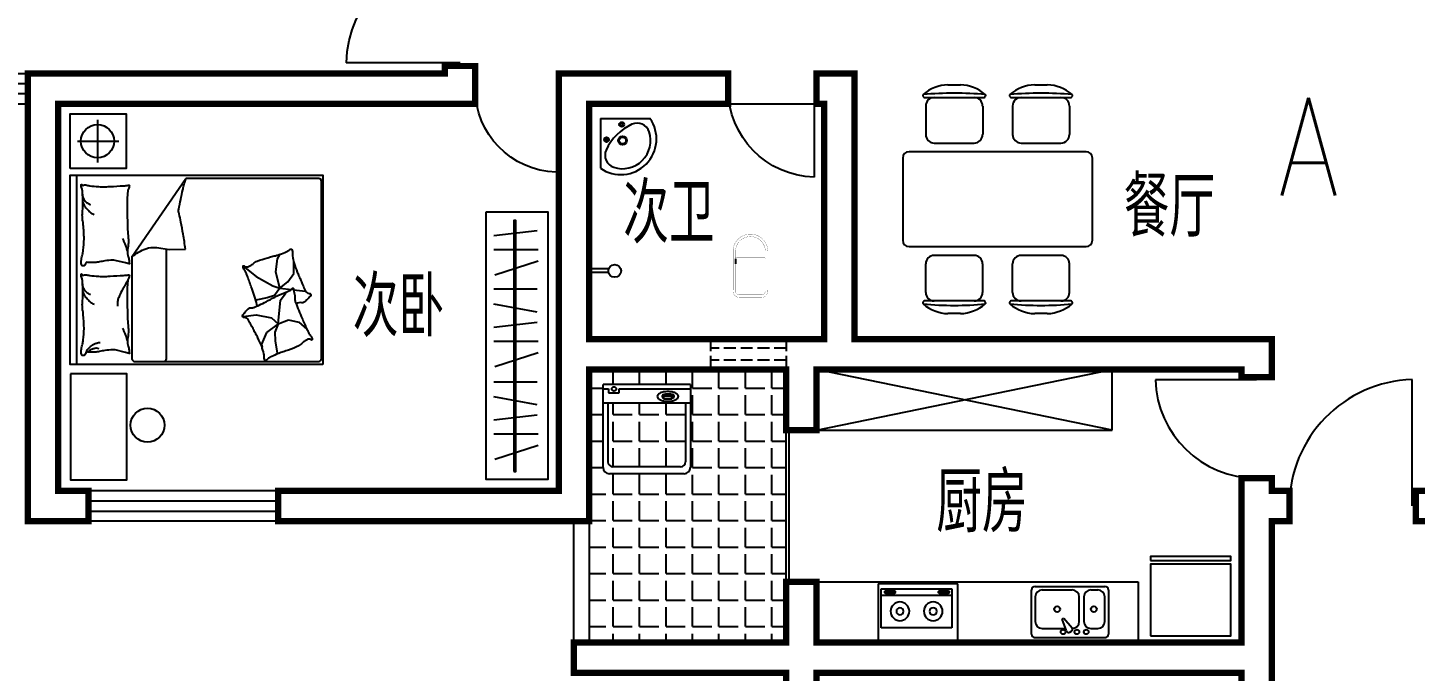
# Model space of a CAD drawing. Header units: millimetres. Extents: x 643 to 40043, y 348 to 31548.
# Drawn here: x 7823 to 18798, y 16540 to 21630 of the extents above; entities that cross this region are included whole.
import ezdxf
from ezdxf.enums import TextEntityAlignment as Align

# ---------------------------------------------------------------- set-up
doc = ezdxf.new("R2010")
doc.units = ezdxf.units.MM
doc.linetypes.add('DASH', pattern=[0.35, 0.25, -0.1])
for name, color, linetype in [('GROUND', 2, 'Continuous'), ('PUB_TEXT', 7, 'Continuous'), ('PUB_WALL', 255, 'Continuous'), ('PUB_WINDW', 7, 'Continuous'), ('TOTHER', 7, 'Continuous'), ('WALL', 255, 'Continuous'), ('WINDOW', 2, 'Continuous')]:
    doc.layers.add(name, color=color, linetype=linetype)
doc.styles.add('_HZDX', font='txt.shx', dxfattribs={"width": 0.8, "bigfont": 'HZDX.shx'})
doc.styles.add('DIM_FONT', font='SIMPLEX', dxfattribs={"width": 0.8})
doc.styles.add('SIMPLEX', font='SIMPLEX.SHX')
doc.styles.get("Standard").update_dxf_attribs({"font": 'arial.ttf'})

# ---------------------------------------------------------------- blocks, each defined once
blk = doc.blocks.new('M_A2ZXL')
blk.add_line((-0.472, 0), (-0.472, -1))
blk.add_arc((-0.5, 0), 1, 271.6231, 0)
blk = doc.blocks.new('M_B0OPK')
for p, q in [((-0.5, 0.5), (0.5, 0.5)), ((0.5, 0.1667), (-0.5, 0.1667)), ((0.5, -0.1667), (-0.5, -0.1667)), ((-0.5, -0.5), (0.5, -0.5))]:
    blk.add_line(p, q)
blk = doc.blocks.new('M_C54TQD')
for p, q in [((0, -52), (1500, -52)), ((26, -509), (26, -1968)), ((853, -489), (46, -489)), ((853, -489), (1472, -916)), ((46, -761), (915, -761)), ((1472, -1968), (1472, -916)), ((381, -1368), (395, -1471)), ((778, -1368), (698, -1472)), ((161, -1514), (137, -1518)), ((255, -1552), (161, -1514)), ((395, -1471), (369, -1593)), ((528, -1559), (509, -1470)), ((698, -1472), (623, -1603)), ((90, -1638), (87, -1645)), ((188, -1621), (90, -1638)), ((257, -1618), (188, -1621)), ((324, -1645), (255, -1552)), ((324, -1645), (257, -1618)), ((369, -1593), (324, -1645)), ((324, -1645), (510, -1664)), ((324, -1645), (355, -1728)), ((548, -1617), (528, -1559)), ((605, -1658), (548, -1617)), ((623, -1603), (605, -1658)), ((605, -1658), (734, -1626)), ((734, -1626), (837, -1640)), ((837, -1640), (873, -1660)), ((355, -1728), (335, -1810)), ((510, -1664), (560, -1700)), ((560, -1700), (572, -1709)), ((605, -1658), (594, -1752)), ((605, -1658), (655, -1721)), ((655, -1721), (720, -1769)), ((335, -1810), (281, -1873)), ((592, -1767), (580, -1861)), ((720, -1769), (813, -1769)), ((46, -1988), (1452, -1988))]:
    blk.add_line(p, q)
blk.add_lwpolyline([(0, -2000), (0, 0), (1500, 0), (1500, -2000)], close=True)
for points in [[(101, -127, -0.263368), (73, -108, -0.494818), (82, -89, -0.049225), (100, -88, -0.036831), (124, -89, -0.031893), (161, -97, 0.035782), (195, -104, 0.032941), (285, -110, 0.026564), (396, -104, 0.017905), (434, -99, -0.033397), (454, -97, -0.03204), (491, -97, 0.018442), (555, -101, 0.010837), (620, -100, 0.014624), (668, -97, 0.111249), (691, -89, -0.153708), (708, -86, -0.076444), (715, -87, -0.215512), (717, -89, -0.585858), (714, -92, 0.363489), (709, -95, 0.191716), (709, -106, -0.129675), (711, -123, -0.01735), (708, -140, 0.019326), (706, -155, 0.018818), (699, -223, 0.021828), (698, -283, 0.006204), (700, -316, 0.001963), (706, -423, 0.028341), (710, -459, -0.117014), (709, -468, -0.36606), (708, -469, -0.03973), (694, -466, -0.048309), (681, -461, 0.062981), (670, -457, 0.04058), (647, -454, 0.014345), (580, -451, 0.005484), (454, -452, 0.007153), (358, -455, 0.008762), (316, -458, -0.008153), (270, -461, -0.06251), (213, -456, 0.078669), (167, -454, 0.047825), (145, -459, -0.034494), (114, -466, -0.023571), (89, -469, -0.510228), (88, -468), (95, -438), (116, -356, 0.073041), (118, -336, 0.023305), (112, -275, 0.018299), (108, -252, -0.01097), (101, -214, -0.042281), (98, -180, -0.027201), (101, -126)], [(575, -101, 0.027842), (551, -111, 0.048685), (539, -119, 0.023666), (511, -144, 0.031223), (492, -164, 0.046801), (486, -172, 0.023191), (478, -189)], [(657, -95, 0.088153), (622, -98, 0.088153), (591, -114, 0.077547), (569, -135, 0.077547), (555, -162)], [(810, -127, -0.263368), (782, -108, -0.494818), (791, -89, -0.049225), (809, -88, -0.036831), (833, -89, -0.031893), (871, -97, 0.035782), (905, -104, 0.032941), (994, -110, 0.026564), (1106, -104, 0.017905), (1143, -99, -0.033397), (1163, -97, -0.03204), (1200, -97, 0.018442), (1265, -101, 0.010837), (1329, -100, 0.014624), (1377, -97, 0.111249), (1400, -89, -0.153708), (1417, -86, -0.076444), (1424, -87, -0.215512), (1426, -89, -0.585858), (1423, -92, 0.363489), (1419, -95, 0.191716), (1419, -106, -0.129675), (1421, -123, -0.01735), (1418, -140, 0.019326), (1415, -155, 0.018818), (1408, -223, 0.021828), (1407, -283, 0.006204), (1409, -316, 0.001963), (1415, -423, 0.028341), (1419, -459, -0.117014), (1419, -468, -0.36606), (1417, -469, -0.03973), (1404, -466, -0.048309), (1390, -461, 0.062981), (1379, -457, 0.04058), (1356, -454, 0.014345), (1289, -451, 0.005484), (1164, -452, 0.007153), (1067, -455, 0.008762), (1025, -458, -0.008153), (979, -461, -0.06251), (922, -456, 0.078669), (877, -454, 0.047825), (854, -459, -0.034494), (823, -466, -0.023571), (798, -469, -0.510228), (797, -468), (805, -438), (825, -356, 0.073041), (827, -336, 0.023305), (821, -275, 0.018299), (817, -252, -0.01097), (810, -214, -0.042281), (807, -180, -0.027201), (810, -126)], [(1284, -101, 0.027842), (1260, -111, 0.048685), (1248, -119, 0.023666), (1220, -144, 0.031223), (1201, -164, 0.046801), (1196, -172, 0.023191), (1188, -189)], [(1366, -95, 0.088153), (1332, -98, 0.088153), (1300, -114, 0.077547), (1279, -135, 0.077547), (1265, -162)], [(99, -143, -0.05369), (114, -156, -0.070312), (122, -168, -0.015448), (125, -177, -0.013244), (129, -187, -0.082127), (132, -205, -0.064164), (129, -228)], [(101, -127, -0.077379), (136, -152, -0.077379), (161, -187, -0.047525), (171, -211, -0.047525), (176, -238)], [(191, -454, 0.009729), (219, -445, 0.009729), (246, -435, 0.007971), (267, -426, 0.007971), (289, -416)], [(661, -455, 0.016108), (622, -429, 0.024599), (595, -414, 0.009477), (546, -391, 0.015937), (516, -378, 0.072521), (500, -375, 0.033339), (463, -375)], [(901, -454, 0.009729), (928, -445, 0.009729), (955, -435, 0.007971), (977, -426, 0.007971), (998, -416)], [(853, -489, -0.085272), (917, -599, -0.124044), (926, -686), (912, -782), (914, -912)], [(914, -912, 0.007867), (1032, -894, 0.009508), (1128, -876, 0.006616), (1193, -862, -0.023828), (1212, -858, -0.080713), (1230, -859, -0.009591), (1383, -891, -0.013133), (1416, -899, -0.007859), (1472, -916)], [(464, -1480, 0.025626), (476, -1478, 0.0108), (605, -1436, 0.00456), (692, -1405, 0.01125), (727, -1391, 0.069394), (746, -1380, -0.079756), (763, -1371, -0.106399), (778, -1368, -0.328642), (782, -1372, -0.299547), (779, -1378, 0.189917), (774, -1387, 0.033518), (773, -1397, 0.075627), (773, -1402, 0.053489), (776, -1410, 0.017838), (788, -1432, 0.038394), (805, -1456, -0.059529), (816, -1472, -0.035943), (826, -1498, -0.011245), (852, -1585, -0.006203), (862, -1624, 0.010783), (868, -1647, 0.019485), (873, -1660, 0.005062), (892, -1710, 0.101392), (909, -1736, -0.223768), (914, -1749, -0.25558), (911, -1754, -0.081563), (895, -1759, -0.071805), (878, -1759, 0.069985), (861, -1759, 0.03546), (801, -1772, 0.029432), (732, -1797, 0.001554), (699, -1811, -0.00152), (665, -1826, -0.004735), (629, -1840, 0.00382), (586, -1859, 0.296001), (564, -1891, -0.649774), (542, -1900, -0.02319), (538, -1895, 0.0288), (534, -1892, 0.005727), (527, -1886, -0.004358), (519, -1878, -0.027528), (502, -1861, -0.046214), (493, -1850, -0.194121), (490, -1833, 0.133719), (489, -1809, 0.005779), (482, -1787, 0.008882)]]:
    blk.add_lwpolyline(points, format="xyb")
blk.add_lwpolyline([(58, -1583, 0.101392), (40, -1559, -0.223768), (34, -1546, -0.25558), (36, -1541, -0.081563), (52, -1535, -0.071805), (69, -1534, 0.069985), (86, -1532, 0.03546), (145, -1515, 0.029432), (211, -1485, 0.001554), (244, -1468, -0.00152), (276, -1451, -0.004735), (311, -1433, 0.00382), (353, -1412, 0.296001), (372, -1378, -0.649774), (393, -1367, -0.02319), (398, -1372, 0.0288), (402, -1375, 0.005727), (409, -1380, -0.004358), (418, -1387, -0.027528), (436, -1403, -0.046214), (445, -1414, -0.194121), (450, -1430, 0.133719), (453, -1454, 0.011505), (471, -1496, 0.008882), (497, -1550, 0.012426), (535, -1618, -0.033612), (547, -1644), (570, -1701), (588, -1744, 0.224341), (603, -1757, -0.722772), (603, -1766, -0.103513), (599, -1767, 0.053465), (592, -1767, 0.030109), (569, -1772, -0.031436), (547, -1776, -0.05324), (532, -1776, 0.05518), (517, -1777, 0.056271), (492, -1783, 0.0108), (366, -1835, 0.00456), (281, -1873, 0.01125), (247, -1889, 0.069394), (229, -1902, -0.079756), (213, -1912, -0.106399), (199, -1915, -0.328642), (195, -1912, -0.299547), (196, -1906, 0.189917), (201, -1896, 0.033518), (202, -1886, 0.075627), (201, -1882, 0.053489), (197, -1874, 0.017838), (184, -1853, 0.038394), (165, -1830, -0.059529), (153, -1815, -0.035943), (140, -1790, -0.011245), (108, -1705, -0.006203), (95, -1667, 0.010783), (87, -1645, 0.019485), (82, -1632, 0.005062)], format="xyb", close=True)
for centre, start, end in [((46, -509), 90, 180), ((46, -741), 180, 270), ((46, -1968), 180, 270), ((1452, -1968), 270, 0)]:
    blk.add_arc(centre, 20, start, end)
at = {"style": 'DIM_FONT', "width": 0.8, "flags": 9}
for tag in ['XSIZE', 'YSIZE']:
    blk.add_attdef(tag, (0, 0), '', height=0.5, dxfattribs=at)
blk = doc.blocks.new('M_A13ZTG')
for p, q in [((-0.5018, 0.2083), (0.4982, 0.2083)), ((-0.5018, 0.2083), (-0.5018, 0.1896)), ((-0.5018, 0.1896), (0.4982, 0.1896)), ((0.4982, 0.2083), (0.4982, 0.1896))]:
    blk.add_line(p, q)
blk = doc.blocks.new('M_E20')
for p, q in [((345, 0), (-345, 0)), ((-302, -36), (-345, -36)), ((-302, -35), (-302, -66)), ((-302, -66), (-219, -66)), ((-219, -66), (-219, -35)), ((345, -36), (-219, -36)), ((123, -87), (123, -99)), ((133, -96), (133, -113)), ((198, -96), (133, -96)), ((198, -113), (198, -96)), ((215, -88), (215, -99)), ((-307, -144), (-307, -611)), ((133, -113), (198, -113)), ((307, -144), (307, -611)), ((267, -651), (-267, -651))]:
    blk.add_line(p, q)
blk.add_lwpolyline([(83, -94, 0.185158), (88, -107, 0.102042), (108, -122, 0.060862), (133, -130, 0.047173), (166, -133, 0.047173), (200, -130, 0.060862), (225, -122, 0.102042), (245, -107, 0.185158), (250, -94, 0.185158), (245, -82, 0.102042), (225, -67, 0.060862), (200, -59, 0.047173), (166, -56, 0.047173), (133, -59, 0.060862), (108, -67, 0.102042), (88, -82, 0.185158)], format="xyb", close=True)
for points in [[(215, -88, 0.259034), (213, -85, 0.076276), (201, -80, 0.036515), (188, -77, 0.026615), (169, -76, 0.026615), (150, -77, 0.036515), (137, -80, 0.076276), (125, -85, 0.259034), (123, -88, 0.078462), (123, -89, 0.056762)], [(215, -99, 0.259034), (213, -95, 0.076276), (201, -90, 0.036515), (188, -88, 0.026615), (169, -87, 0.026615), (150, -88, 0.036515), (137, -90, 0.076276), (125, -95, 0.259034), (123, -99, 0.259034), (125, -102, 0.056762), (133, -106, 0.036515)], [(198, -108, 0.008736), (201, -107, 0.076276), (213, -102, 0.259034), (215, -99, 0.259034)]]:
    blk.add_lwpolyline(points, format="xyb")
blk.add_circle((-259, -35), 17.5)
for centre, start, end in [((-267, -611), 180, 270), ((267, -611), 270, 0)]:
    blk.add_arc(centre, 40, start, end)
at = {"layer": 'TOTHER', "linetype": 'Continuous'}
for p, q in [((-345, -656), (-345, 0)), ((345, 0), (345, -656)), ((-345, -145), (345, -145)), ((295, -706), (-295, -706))]:
    blk.add_line(p, q, dxfattribs=at)
for centre, start, end in [((-295, -656), 180, 270), ((295, -656), 270, 0)]:
    blk.add_arc(centre, 50, start, end, dxfattribs=at)
at = {"width": 0.8, "flags": 9}
for tag in ['XSIZE', 'YSIZE']:
    blk.add_attdef(tag, (0, 0), '', height=0.5, dxfattribs=at)
blk = doc.blocks.new('M_E19')
for p, q in [((-323, -113), (-323, -456)), ((299, -113), (-323, -113)), ((299, -456), (299, -113)), ((-323, -400), (299, -400)), ((-323, -456), (299, -456)), ((-291, -422), (-291, -434)), ((-216, -432), (-280, -432)), ((-280, -432), (-280, -448)), ((-280, -448), (-216, -448)), ((-216, -448), (-216, -432)), ((-199, -423), (-199, -434)), ((182, -422), (182, -434)), ((193, -432), (193, -448)), ((257, -432), (193, -432)), ((193, -448), (257, -448)), ((257, -448), (257, -432)), ((274, -423), (274, -434))]:
    blk.add_line(p, q)
for points in [[(-199, -423, 0.259034), (-201, -420, 0.076276), (-213, -415, 0.036515), (-226, -412, 0.026615), (-245, -411, 0.026615), (-264, -412, 0.036515), (-277, -415, 0.076276), (-289, -420, 0.259034), (-291, -423, 0.078462), (-291, -424, 0.056762)], [(-199, -434, 0.259034), (-201, -430, 0.076276), (-213, -425, 0.036515), (-226, -423, 0.026615), (-245, -422, 0.026615), (-264, -423, 0.036515), (-277, -425, 0.076276), (-289, -430, 0.259034), (-291, -434, 0.259034), (-289, -437, 0.056762), (-280, -441, 0.036515)], [(-216, -443, 0.008736), (-213, -442, 0.076276), (-201, -437, 0.259034), (-199, -434, 0.259034)], [(274, -423, 0.259034), (272, -420, 0.076276), (260, -415, 0.036515), (247, -412, 0.026615), (228, -411, 0.026615), (209, -412, 0.036515), (196, -415, 0.076276), (184, -420, 0.259034), (182, -423, 0.078462), (182, -424, 0.056762)], [(274, -434, 0.259034), (272, -430, 0.076276), (260, -425, 0.036515), (247, -423, 0.026615), (228, -422, 0.026615), (209, -423, 0.036515), (196, -425, 0.076276), (184, -430, 0.259034), (182, -434, 0.259034), (184, -437, 0.056762), (193, -441, 0.036515)], [(257, -443, 0.008736), (260, -442, 0.076276), (272, -437, 0.259034), (274, -434, 0.259034)]]:
    blk.add_lwpolyline(points, format="xyb")
at = {"layer": 'TOTHER', "linetype": 'Continuous'}
for p, q in [((-350, 0), (350, 0)), ((-350, -500), (-350, 0)), ((350, 0), (350, -500)), ((350, -500), (-350, -500))]:
    blk.add_line(p, q, dxfattribs=at)
for centre, radius in [((-158, -259), 82.5), ((-158, -259), 31.6), ((134, -259), 82.5), ((134, -259), 31.6)]:
    blk.add_circle(centre, radius, dxfattribs=at)
at = {"width": 0.8, "flags": 9}
for tag in ['XSIZE', 'YSIZE']:
    blk.add_attdef(tag, (0, 0), '', height=0.5, dxfattribs=at)
blk = doc.blocks.new('M_E29JIV')
at = {"color": 0, "linetype": 'ByBlock'}
for p, q in [((0, -307), (0, 307)), ((31, 338), (419, 338)), ((82, 245), (82, 40)), ((358, 307), (143, 307)), ((419, -20), (419, 245)), ((450, 307), (450, -307)), ((48, 2), (57, -12)), ((59, 31), (163, 70)), ((173, 53), (87, -18)), ((163, 70), (173, 53)), ((143, -82), (358, -82)), ((82, -184), (82, -245)), ((358, -123), (143, -123)), ((419, -245), (419, -184)), ((419, -338), (31, -338)), ((143, -307), (358, -307))]:
    blk.add_line(p, q, dxfattribs=at)
for centre, radius in [((251, 112), 25.6), ((51, 61), 20.5), ((51, -61), 20.5), ((51, -143), 20.5), ((251, -210), 25.6)]:
    blk.add_circle(centre, radius, dxfattribs=at)
for centre, radius, start, end in [((31, 307), 30.7, 90, 180), ((143, 245), 61.4, 90, 180), ((358, 245), 61.4, 0, 90), ((419, 307), 30.7, 0, 90), ((66, 12), 20.5, 110.5377, 210), ((74, -2), 20.5, 210, 309.4623), ((143, -20), 61.4, 180, 270), ((358, -20), 61.4, 270, 0), ((143, -184), 61.4, 90, 180), ((358, -184), 61.4, 0, 90), ((31, -307), 30.7, 180, 270), ((143, -245), 61.4, 180, 270), ((358, -245), 61.4, 270, 0), ((419, -307), 30.7, 270, 0)]:
    blk.add_arc(centre, radius, start, end, dxfattribs=at)
at = {"style": 'DIM_FONT', "width": 0.8, "flags": 9}
for tag in ['XSIZE', 'YSIZE']:
    blk.add_attdef(tag, (0, 0), '', height=0.5, dxfattribs=at)
blk = doc.blocks.new('M_E12')
at = {"color": 7}
for q in [(0, -393), (392, 0)]:
    blk.add_line((0, 0), q, dxfattribs=at)
for centre, radius in [((168, -48), 19), ((168, -48), 10), ((48, -168), 19), ((48, -168), 10), ((175, -175), 34.6), ((175, -175), 26.5)]:
    blk.add_circle(centre, radius, dxfattribs=at)
for centre, radius, start, end in [((161, -163), 282, 235.0241, 35.2347), ((418, -420), 410, 114.3843, 155.6157), ((174, -176), 222, 251.5651, 18.4349), ((290, -138), 100, 18.4349, 114.3843), ((136, -292), 100, 155.6157, 251.5651)]:
    blk.add_arc(centre, radius, start, end, dxfattribs=at)
at = {"width": 0.8, "flags": 9}
for tag in ['XSIZE', 'YSIZE']:
    blk.add_attdef(tag, (0, 0), '', height=0.5, dxfattribs=at)
blk = doc.blocks.new('_GCBLK')
at = {"linetype": 'DASH'}
for p, q in [((-0.5, -0.5), (-0.5, 0.5)), ((0.5, -0.5), (0.5, 0.5)), ((-0.5, 0.2), (0.5, 0.2)), ((-0.5, -0.2), (0.5, -0.2))]:
    blk.add_line(p, q, dxfattribs=at)
at = {"style": 'SIMPLEX', "flags": 9}
blk.add_attdef('A', text='', height=1, dxfattribs=at).set_placement((0, 1.5), align=Align.MIDDLE)
blk = doc.blocks.new('M_E2')
blk.add_line((-306, -118), (-266, -118))
at = {"const_width": 1.5}
for points in [[(-366, 138, 0.97895), (-366, -138, 0.97895)], [(-366, 118, 0.97895), (-366, -118, 0.97895)], [(-306, 118, 0.414214), (-316, 108, 0.414214)], [(0, 88, 0.462192), (-59, 137, 0.462192)], [(-20, 88, 0.414214), (-50, 118, 0.414214)], [(-316, -108, 0.414214), (-306, -118, 0.414214)], [(-59, -137, 0.462192), (0, -88, 0.462192)], [(-50, -118, 0.414214), (-20, -88, 0.414214)]]:
    blk.add_lwpolyline(points, format="xyb", dxfattribs=at)
for points in [[(-366, 137), (-59, 137)], [(-316, 118), (-366, 118)], [(-340, 118), (-266, 118)], [(-50, 118), (-267, 118)], [(-316, 108), (-316, -108)], [(-20, -88), (-20, 88)], [(0, 88), (0, -88)], [(-381, -137), (-59, -137)], [(-316, -118), (-366, -118)], [(-340, -118), (-266, -118)], [(-266, -118), (-50, -118)]]:
    blk.add_lwpolyline(points, dxfattribs=at)
at = {"width": 0.8, "flags": 9}
for tag in ['XSIZE', 'YSIZE']:
    blk.add_attdef(tag, (0, 0), '', height=0.5, dxfattribs=at)
blk = doc.blocks.new('M_C25MYD')
for p, q in [((-389, 921), (-290, 921)), ((298, 921), (397, 921)), ((-569, 821), (-109, 821)), ((117, 821), (577, 821)), ((-564, 754), (-564, 529)), ((-114, 754), (-114, 529)), ((122, 754), (122, 529)), ((572, 754), (572, 529)), ((-497, 461), (-182, 461)), ((190, 461), (505, 461)), ((-746, 342), (-746, -308)), ((704, 392), (-696, 392)), ((754, -308), (754, 342)), ((-696, -358), (704, -358)), ((-182, -427), (-497, -427)), ((505, -427), (190, -427)), ((-564, -720), (-564, -495)), ((-114, -720), (-114, -495)), ((122, -720), (122, -495)), ((572, -720), (572, -495)), ((-109, -787), (-569, -787)), ((577, -787), (117, -787)), ((-290, -887), (-389, -887)), ((397, -887), (298, -887))]:
    blk.add_line(p, q)
for centre, radius, start, end in [((-379, 606), 316, 91.7651, 130.7265), ((-300, 606), 316, 49.2735, 88.2349), ((307, 606), 316, 91.7651, 130.7265), ((387, 606), 316, 49.2735, 88.2349), ((-579, 837), 10, 130.7265, 202.67), ((-569, 841), 20, 202.67, 270), ((-339, -1857), 2713, 84.8023, 95.1977), ((-497, 754), 67.5, 90, 180), ((-182, 754), 67.5, 0, 90), ((-109, 841), 20, 270, 337.33), ((-100, 837), 10, 337.33, 49.2735), ((108, 837), 10, 130.7265, 202.67), ((117, 841), 20, 202.67, 270), ((347, -1857), 2713, 84.8023, 95.1977), ((190, 754), 67.5, 90, 180), ((505, 754), 67.5, 0, 90), ((577, 841), 20, 270, 337.33), ((587, 837), 10, 337.33, 49.2735), ((-497, 529), 67.5, 180, 270), ((-182, 529), 67.5, 270, 0), ((190, 529), 67.5, 180, 270), ((505, 529), 67.5, 270, 0), ((-696, 342), 50, 90, 180), ((704, 342), 50, 0, 90), ((-696, -308), 50, 180, 270), ((704, -308), 50, 270, 0), ((-497, -495), 67.5, 90, 180), ((-182, -495), 67.5, 0, 90), ((190, -495), 67.5, 90, 180), ((505, -495), 67.5, 0, 90), ((-497, -720), 67.5, 180, 270), ((-182, -720), 67.5, 270, 0), ((190, -720), 67.5, 180, 270), ((505, -720), 67.5, 270, 0), ((-579, -803), 10, 157.33, 229.2735), ((-569, -807), 20, 90, 157.33), ((-379, -572), 316, 229.2735, 268.2349), ((-339, 1890), 2713, 264.8023, 275.1977), ((-300, -572), 316, 271.7651, 310.7265), ((-109, -807), 20, 22.67, 90), ((-100, -803), 10, 310.7265, 22.67), ((108, -803), 10, 157.33, 229.2735), ((117, -807), 20, 90, 157.33), ((307, -572), 316, 229.2735, 268.2349), ((347, 1890), 2713, 264.8023, 275.1977), ((387, -572), 316, 271.7651, 310.7265), ((577, -807), 20, 22.67, 90), ((587, -803), 10, 310.7265, 22.67)]:
    blk.add_arc(centre, radius, start, end)
at = {"width": 0.8, "flags": 9}
for tag in ['XSIZE', 'YSIZE']:
    blk.add_attdef(tag, (0, 0), '', height=0.5, dxfattribs=at)
blk = doc.blocks.new('1T4F68')
at = {"layer": 'GROUND'}
h = blk.add_hatch(dxfattribs=at)
h.set_pattern_fill('ANGLE', scale=30, style=0)
h.set_pattern_definition([(0, (1346.38, -23130.12), (0, 209.55), [152.4, -57.15]), (90, (1346.38, -23130.12), (-209.55, 1e-14), [152.4, -57.15])])
h.paths.add_polyline_path([(8885.8, -10744.5), (8885.8, -10264.5), (7325.8, -10264.5), (7325.8, -11464.5), (7325.8, -12424.5), (8885.8, -12424.5), (8885.8, -11944.5)])
h.paths.add_polyline_path([(8077.3, -11089.6), (7487.3, -11089.6, -0.4142136), (7437.3, -11039.6), (7437.3, -10383.8), (8127.3, -10383.8), (8127.3, -11039.6, -0.4142136)], flags=16)
h.paths.add_polyline_path([(8049.5, -11034.8), (7515, -11034.8, -0.4142136), (7475, -10994.8), (7475, -10528.5), (8089.5, -10528.5), (8089.5, -10994.8, -0.4142136)], flags=0)
h.paths.add_polyline_path([(7982.5, -10443.1), (7982.5, -10443.1)], flags=0)
h.paths.add_polyline_path([(7995.1, -10485.8), (7995.1, -10485.8, -0.0962878), (7980.4, -10491.4), (7980.4, -10491.5, 0.0087359), (7983.6, -10490.7, 0.0762762), (7995.1, -10485.8, 4638662.8403588)], flags=0)
h.paths.add_polyline_path([(7997, -10480.2, 0.0137943), (7995.1, -10478.9, -0.259034), (7997, -10482.3)], flags=0)
h.paths.add_polyline_path([(7995.1, -10468.4), (7995.1, -10468.4), (7995.1, -10468.4, -3901162.7578114), (7995.1, -10468.4), (7995.1, -10468.4, -1182015.3111954), (7995.1, -10468.4)], flags=0)
at = {"layer": 'GROUND', "color": 7}
for p, q in [((8425.8, -8164.5), (9125.8, -8164.5)), ((11462.7, -10744.5), (9125.8, -10264.5)), ((9125.8, -10744.5), (11462.7, -10264.5)), ((11462.7, -10744.5), (11462.7, -10264.5)), ((9125.8, -10744.5), (11462.7, -10744.5)), ((7205.8, -12424.5), (7205.8, -11464.5)), ((7325.8, -11464.5), (7325.8, -12424.5)), ((9125.8, -11944.5), (11670.4, -11944.5)), ((11670.4, -11944.5), (11670.4, -12424.5))]:
    blk.add_line(p, q, dxfattribs=at)
for points in [[(6511.4, -9018.1), (6999.2, -9018.1), (6999.2, -11134.6), (6511.4, -11134.6)], [(11766.6, -11774.6), (12403.4, -11774.6), (12403.4, -11745.3), (11766.6, -11745.3)], [(11766.6, -12372.8), (12403.4, -12372.8), (12403.4, -11803.8), (11766.6, -11803.8)]]:
    blk.add_lwpolyline(points, close=True, dxfattribs=at)
blk.add_lwpolyline([(7480.3, -9496.9), (7325.8, -9496.9), (7325.8, -9467), (7482.5, -9467)], dxfattribs=at)
blk.add_circle((7529, -9485.4), 50, dxfattribs=at)
at = {"layer": 'PUB_WALL', "color": 7, "const_width": 50}
for points in [[(13985.8, -11944.5), (13985.8, -11464.5), (13865.8, -11464.5), (13865.8, -11224.5), (13985.8, -11224.5), (13985.8, -3664.5), (13505.8, -3664.5), (13505.8, -3424.5), (14225.8, -3424.5), (14225.8, -7924.5), (14655.8, -7924.5), (14655.8, -8164.5), (14225.8, -8164.5), (14225.8, -11944.5)], [(2885.8, -11464.5), (2885.8, -7924.5), (6185.8, -7924.5), (6185.8, -7864.5), (6425.8, -7864.5), (6425.8, -8164.5), (3125.8, -8164.5), (3125.8, -11224.5), (3365.8, -11224.5), (3365.8, -11464.5)], [(7325.8, -10264.5), (7325.8, -11464.5), (4865.8, -11464.5), (4865.8, -11224.5), (7085.8, -11224.5), (7085.8, -7924.5), (8425.8, -7924.5), (8425.8, -8164.5), (7325.8, -8164.5), (7325.8, -10024.5), (9185.8, -10024.5), (9185.8, -8164.5), (9125.8, -8164.5), (9125.8, -7924.5), (9425.8, -7924.5), (9425.8, -10024.5), (12725.8, -10024.5), (12725.8, -10324.5), (12485.8, -10324.5), (12485.8, -10264.5), (9125.8, -10264.5), (9125.8, -10744.5), (8885.8, -10744.5), (8885.8, -10264.5)], [(9125.8, -12664.5), (9125.8, -13144.5), (8885.8, -13144.5), (8885.8, -12664.5), (7205.8, -12664.5), (7205.8, -12424.5), (8885.8, -12424.5), (8885.8, -11944.5), (9125.8, -11944.5), (9125.8, -12424.5), (12485.8, -12424.5), (12485.8, -11124.5), (12725.8, -11124.5), (12725.8, -11224.5), (12865.8, -11224.5), (12865.8, -11464.5), (12725.8, -11464.5), (12725.8, -13624.5), (12865.8, -13624.5), (12865.8, -13864.5), (12725.8, -13864.5), (12725.8, -13964.5), (12485.8, -13964.5), (12485.8, -12664.5)]]:
    blk.add_lwpolyline(points, close=True, dxfattribs=at)
at = {"layer": 'WALL', "color": 7}
for p, q in [((6425.8, -7864.5), (6185.8, -7864.5)), ((6185.8, -7924.5), (6185.8, -7864.5)), ((6425.8, -7864.5), (6425.8, -8164.5)), ((2885.8, -11464.5), (2885.8, -7924.5)), ((2885.8, -7924.5), (6185.8, -7924.5)), ((7085.8, -7924.5), (7085.8, -11224.5)), ((7085.8, -7924.5), (8425.8, -7924.5)), ((8425.8, -8164.5), (8425.8, -7924.5)), ((9125.8, -8164.5), (9125.8, -7924.5)), ((9125.8, -7924.5), (9425.8, -7924.5)), ((9425.8, -7924.5), (9425.8, -10024.5)), ((3125.8, -8164.5), (3125.8, -11224.5)), ((6425.8, -8164.5), (3125.8, -8164.5)), ((7325.8, -8164.5), (7325.8, -10024.5)), ((8425.8, -8164.5), (7325.8, -8164.5)), ((9185.8, -8164.5), (9125.8, -8164.5)), ((9185.8, -10024.5), (9185.8, -8164.5)), ((7325.8, -10024.5), (9185.8, -10024.5)), ((9425.8, -10024.5), (12725.8, -10024.5)), ((12725.8, -10024.5), (12725.8, -10324.5)), ((7325.8, -10264.5), (7325.8, -11464.5)), ((8885.8, -10264.5), (7325.8, -10264.5)), ((8885.8, -10744.5), (8885.8, -10264.5)), ((12485.8, -10264.5), (9125.8, -10264.5)), ((9125.8, -10264.5), (9125.8, -10744.5)), ((12485.8, -10324.5), (12485.8, -10264.5)), ((12485.8, -10324.5), (12725.8, -10324.5)), ((9125.8, -10744.5), (8885.8, -10744.5)), ((12485.8, -12424.5), (12485.8, -11124.5)), ((12485.8, -11124.5), (12725.8, -11124.5)), ((12725.8, -11124.5), (12725.8, -11224.5)), ((3125.8, -11224.5), (3365.8, -11224.5)), ((3365.8, -11224.5), (3365.8, -11464.5)), ((4865.8, -11224.5), (7085.8, -11224.5)), ((4865.8, -11224.5), (4865.8, -11464.5)), ((12725.8, -11224.5), (12865.8, -11224.5)), ((12865.8, -11224.5), (12865.8, -11464.5)), ((3365.8, -11464.5), (2885.8, -11464.5)), ((7325.8, -11464.5), (4865.8, -11464.5)), ((12725.8, -11464.5), (12725.8, -13624.5)), ((12865.8, -11464.5), (12725.8, -11464.5)), ((9125.8, -11944.5), (8885.8, -11944.5)), ((8885.8, -12424.5), (8885.8, -11944.5)), ((9125.8, -11944.5), (9125.8, -12424.5)), ((7205.8, -12424.5), (8885.8, -12424.5)), ((7205.8, -12664.5), (7205.8, -12424.5)), ((9125.8, -12424.5), (12485.8, -12424.5))]:
    blk.add_line(p, q, dxfattribs=at)
at = {"layer": 'WINDOW', "color": 7}
for p, q in [((3438.4, -8290.3), (3438.4, -8627.6)), ((3279, -8459), (3607.1, -8459)), ((6572.6, -9205.7), (6915.2, -9165.9)), ((6923.1, -9317.3), (6572.6, -9317.3)), ((6580.6, -9516.6), (6923.1, -9405)), ((6572.6, -9628.2), (6915.2, -9628.2)), ((6915.2, -9811.5), (6572.6, -9747.8)), ((6572.6, -9931.1), (6915.2, -9891.2)), ((6923.1, -10042.7), (6572.6, -10042.7)), ((6580.6, -10241.9), (6923.1, -10130.3)), ((6572.6, -10361.5), (6915.2, -10361.5)), ((6915.2, -10544.8), (6572.6, -10481.1)), ((6572.6, -10664.4), (6915.2, -10624.5)), ((6923.1, -10776), (6572.6, -10776)), ((6580.6, -10975.2), (6923.1, -10863.7))]:
    blk.add_line(p, q, dxfattribs=at)
for points in [[(3222.7, -8674.5), (3222.7, -8243.5), (3663.4, -8243.5), (3663.4, -8674.5)], [(6732, -11070.9), (6747.9, -11070.9), (6747.9, -9086.2), (6732, -9086.2)], [(3224.3, -10298.2), (3224.3, -11138.3), (3669, -11138.3), (3669, -10298.2)]]:
    blk.add_lwpolyline(points, close=True, dxfattribs=at)
for centre, radius in [((3438.4, -8459), 131.3), ((3833.4, -10706), 134)]:
    blk.add_circle(centre, radius, dxfattribs=at)
at = {"layer": 'GROUND', "color": 7}
for name, p in [('M_C25MYD', (10553.7, -8935.1)), ('M_E12', (7416.4, -8278.8)), ('M_E20', (7782.3, -10383.8))]:
    blk.add_blockref(name, p, dxfattribs=at)
at = {"layer": 'GROUND', "color": 7, "rotation": 270}
blk.add_blockref('M_E2', (8602.3, -9695), dxfattribs=at)
at = {"layer": 'GROUND', "color": 7, "yscale": 0.9, "zscale": 0.9}
for name, p, xscale, rotation in [('M_E19', (9927.6, -12411), -0.9, 180), ('M_E29JIV', (11130.1, -12386.5), 0.9, 90)]:
    blk.add_blockref(name, p, dxfattribs=dict(at, xscale=xscale, rotation=rotation))
at = {"layer": 'WINDOW', "color": 7}
for name, p, xscale, yscale, zscale, rotation in [('M_A2ZXL', (6305.8, -7414.5), -900, 900, 900, 270), ('M_A2ZXL', (6755.8, -8044.5), 660, -660, 660, 180), ('_GCBLK', (8585.8, -10144.5), 600, 239.9999999999981, 600, 180), ('M_A2ZXL', (12605.8, -10724.5), -800, -800, 800, 90), ('M_A13ZTG', (9135.8, -11342.3), 1200, 1200, 1200, 90), ('M_B0OPK', (4115.8, -11344.5), 1500, 239.9999999999981, 1500, 180)]:
    blk.add_blockref(name, p, dxfattribs=dict(at, xscale=xscale, yscale=yscale, zscale=zscale, rotation=rotation))
for name, p, xscale, yscale, zscale in [('M_B0OPK', (2255.8, -8044.5), 1260, 239.9999999999999, 1260), ('M_A2ZXL', (8775.8, -8044.5), -700, 700, 700), ('M_A2ZXL', (13365.8, -11344.5), -1000, -1000, 1000)]:
    blk.add_blockref(name, p, dxfattribs=dict(at, xscale=xscale, yscale=yscale, zscale=zscale))
at = {"layer": 'WINDOW', "color": 7, "rotation": 90}
blk.add_blockref('M_C54TQD', (3221.5, -10226.7), dxfattribs=at)
at = {"layer": 'PUB_TEXT', "color": 7, "style": '_HZDX', "width": 0.8}
for s, height, p in [('A', 771.1, (12778.4, -8888.6)), ('次卫', 476, (7595.9, -9266.5)), ('餐厅', 476, (11555, -9216)), ('次卧', 476, (5456.8, -10006)), ('厨房', 476, (10072.5, -11552.9))]:
    blk.add_text(s, height=height, dxfattribs=at).set_placement(p)

msp = doc.modelspace()

# ---------------------------------------------------------------- block references
at = {"layer": 'PUB_WINDW'}
msp.add_blockref('1T4F68', (4937, 29192), dxfattribs=at)

doc.saveas('drawing.dxf')
